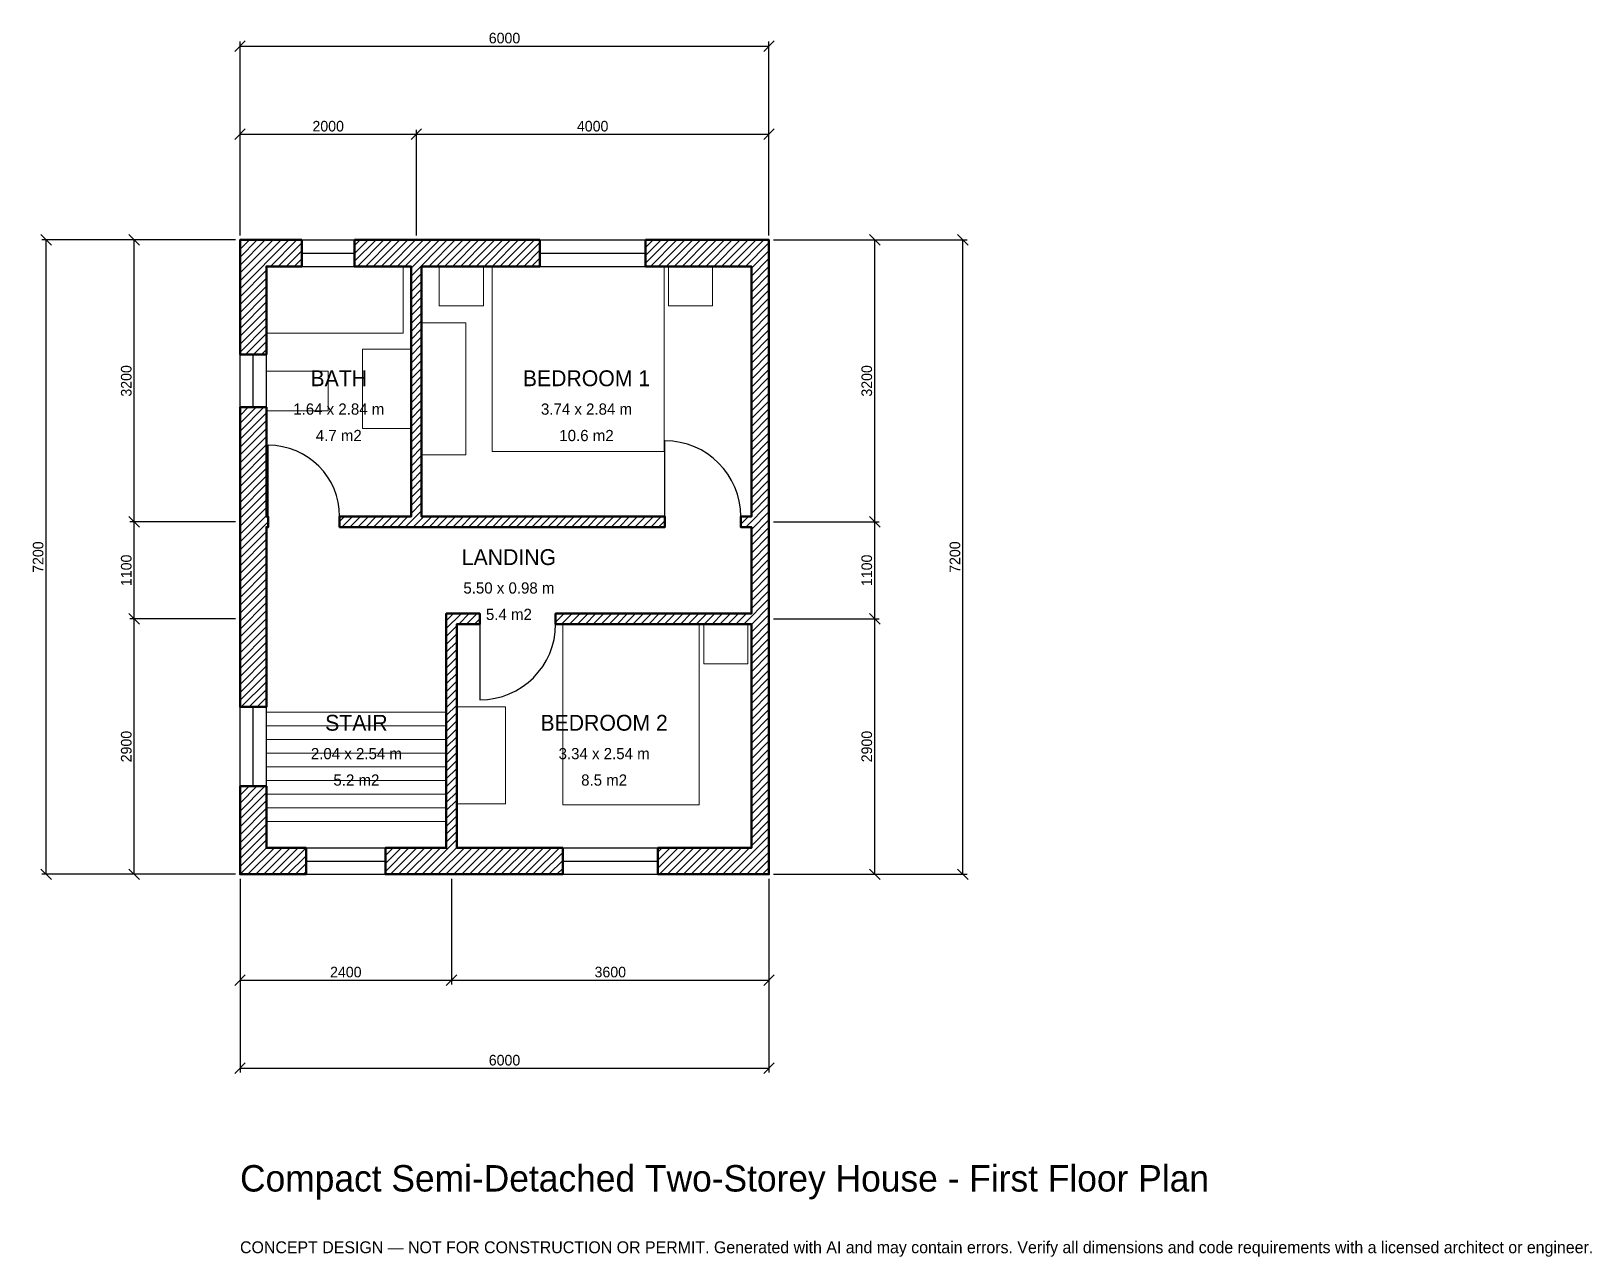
# Model space of a CAD drawing. Header units: millimetres. Extents: x -2369 to 15333, y -4341 to 9569.
import ezdxf
from ezdxf.enums import TextEntityAlignment as Align

# ---------------------------------------------------------------- set-up
doc = ezdxf.new("R2010")
doc.units = ezdxf.units.MM
for name, color, linetype, lineweight in [('A-ANNO-DIMS', 1, 'Continuous', 13), ('A-ANNO-TEXT', 7, 'Continuous', 18), ('A-AREA-IDEN', 7, 'Continuous', 18), ('A-DOOR', 2, 'Continuous', 25), ('A-FLOR-FIXT', 9, 'Continuous', 13), ('A-FLOR-STRS', 3, 'Continuous', 18), ('A-FURN', 9, 'Continuous', 13), ('A-GLAZ', 4, 'Continuous', 25), ('A-WALL', 7, 'Continuous', 50), ('A-WALL-PATT', 8, 'Continuous', 13)]:
    doc.layers.add(name, color=color, linetype=linetype, lineweight=lineweight)
doc.dimstyles.new('PLAN', dxfattribs={"dimtxt": 120, "dimasz": 80, "dimexe": 50, "dimexo": 50, "dimgap": 30, "dimtad": 1, "dimdec": 0, "dimtsz": 60, "dimcen": 2.5, "dimclrd": 1, "dimclre": 1, "dimazin": 3, "dimtfac": 1, "dimtmove": 0, "dimatfit": 3})

msp = doc.modelspace()

# ---------------------------------------------------------------- hatches: boundary and pattern name
at = {"layer": 'A-WALL-PATT'}
h = msp.add_hatch(dxfattribs=at)
h.set_pattern_fill('ANSI31', color=8, scale=20)
h.paths.add_polyline_path([(2340, -0.001), (2340, 0), (2250, 0), (1650, 0), (1650, 300), (2250, 300), (2340, 300), (2340, 2840), (2340, 2960), (2460, 2960), (2720, 2960), (2720, 2840), (2460, 2840), (2460, 300), (2550, 300), (3660, 300), (3660, 0), (2550, 0), (2460, 0), (2460, -0.001), (2340, -0.001)])
h.paths.add_polyline_path([(300, 0), (300, -0.001), (0, -0.001), (0, 0), (-0.001, 0), (-0.001, 300), (0, 300), (0, 1000), (300, 1000), (300, 300), (750, 300), (750, 0), (300, 0)])
h.paths.add_polyline_path([(0, 2750), (0, 3050), (0, 3850), (0, 3940), (-0.001, 3940), (-0.001, 4060), (0, 4060), (0, 4150), (0, 5300), (300, 5300), (300, 4150), (300, 4060), (320, 4060), (320, 3940), (300, 3940), (300, 3850), (300, 3050), (300, 2750), (300, 1900), (0, 1900), (0, 2750)])
h.paths.add_polyline_path([(0, 6900), (-0.001, 6900), (-0.001, 7200), (0, 7200), (0, 7200.001), (300, 7200.001), (300, 7200), (700, 7200), (700, 6900), (300, 6900), (300, 5900), (0, 5900), (0, 6900)])
h.paths.add_polyline_path([(1850, 7200), (1940, 7200), (1940, 7200.001), (2060, 7200.001), (2060, 7200), (2150, 7200), (3400, 7200), (3400, 6900), (2150, 6900), (2060, 6900), (2060, 4060), (4820, 4060), (4820, 3940), (2060, 3940), (1940, 3940), (1130, 3940), (1130, 4060), (1940, 4060), (1940, 6900), (1850, 6900), (1300, 6900), (1300, 7200), (1850, 7200)])
h.paths.add_polyline_path([(5800, 7200), (5800, 7200.001), (6000, 7200.001), (6000, 7200), (6000.001, 7200), (6000.001, 6900), (6000, 6900), (6000, 4100), (6000, 4060), (6000.001, 4060), (6000.001, 3940), (6000, 3940), (6000, 3900), (6000, 3000), (6000, 2960), (6000.001, 2960), (6000.001, 2840), (6000, 2840), (6000, 2800), (6000, 300), (6000.001, 300), (6000.001, 0), (6000, 0), (6000, -0.001), (5800, -0.001), (5800, 0), (4740, 0), (4740, 300), (5800, 300), (5800, 2800), (5800, 2840), (3580, 2840), (3580, 2960), (5800, 2960), (5800, 3000), (5800, 3900), (5800, 3940), (5680, 3940), (5680, 4060), (5800, 4060), (5800, 4100), (5800, 6900), (4600, 6900), (4600, 7200), (5800, 7200)])

# ---------------------------------------------------------------- linework, layer by layer
at = {"layer": 'A-DOOR'}
for p, q in [((320, 4060), (320, 4870)), ((4820, 4060), (4820, 4920)), ((2720, 2840), (2720, 1980))]:
    msp.add_line(p, q, dxfattribs=at)
for centre, radius, start, end in [((320, 4060), 810, 0, 90), ((4820, 4060), 860, 0, 90), ((2720, 2840), 860, 270, 360)]:
    msp.add_arc(centre, radius, start, end, dxfattribs=at)
at = {"layer": 'A-FLOR-FIXT'}
for points in [[(300, 6140), (1850, 6140), (1850, 6900), (300, 6900)], [(1390, 5060), (1940, 5060), (1940, 5960), (1390, 5960)], [(300, 5260), (1000, 5260), (1000, 5710), (300, 5710)]]:
    msp.add_lwpolyline(points, close=True, dxfattribs=at)
at = {"layer": 'A-FLOR-STRS'}
for p, q in [((300, 1840), (2340, 1840)), ((300, 1685), (2340, 1685)), ((300, 1530), (2340, 1530)), ((300, 1375), (2340, 1375)), ((300, 1220), (2340, 1220)), ((300, 1065), (2340, 1065)), ((300, 910), (2340, 910)), ((300, 755), (2340, 755)), ((300, 600), (2340, 600))]:
    msp.add_line(p, q, dxfattribs=at)
at = {"layer": 'A-FURN'}
for points in [[(2260, 6450), (2760, 6450), (2760, 6900), (2260, 6900)], [(2860, 4800), (4810, 4800), (4810, 6900), (2860, 6900)], [(4860, 6450), (5360, 6450), (5360, 6900), (4860, 6900)], [(2060, 4760), (2560, 4760), (2560, 6260), (2060, 6260)], [(3660, 790), (5210, 790), (5210, 2840), (3660, 2840)], [(5260, 2390), (5760, 2390), (5760, 2840), (5260, 2840)], [(2460, 800), (3010, 800), (3010, 1900), (2460, 1900)]]:
    msp.add_lwpolyline(points, close=True, dxfattribs=at)
at = {"layer": 'A-GLAZ'}
for p, q in [((700, 7200), (1300, 7200)), ((3400, 7200), (4600, 7200)), ((700, 7050), (1300, 7050)), ((3400, 7050), (4600, 7050)), ((700, 6900), (1300, 6900)), ((3400, 6900), (4600, 6900)), ((0, 5300), (0, 5900)), ((150, 5300), (150, 5900)), ((300, 5300), (300, 5900)), ((0, 1000), (0, 1900)), ((150, 1000), (150, 1900)), ((300, 1000), (300, 1900)), ((750, 300), (1650, 300)), ((3660, 300), (4740, 300)), ((750, 150), (1650, 150)), ((750, 0), (1650, 0)), ((3660, 150), (4740, 150)), ((3660, 0), (4740, 0))]:
    msp.add_line(p, q, dxfattribs=at)
at = {"layer": 'A-WALL'}
for points in [[(0, 6900), (-0.001, 6900), (-0.001, 7200), (0, 7200), (0, 7200.001), (300, 7200.001), (300, 7200), (700, 7200), (700, 6900), (300, 6900), (300, 5900), (0, 5900), (0, 6900)], [(1850, 7200), (1940, 7200), (1940, 7200.001), (2060, 7200.001), (2060, 7200), (2150, 7200), (3400, 7200), (3400, 6900), (2150, 6900), (2060, 6900), (2060, 4060), (4820, 4060), (4820, 3940), (2060, 3940), (1940, 3940), (1130, 3940), (1130, 4060), (1940, 4060), (1940, 6900), (1850, 6900), (1300, 6900), (1300, 7200), (1850, 7200)], [(5800, 7200), (5800, 7200.001), (6000, 7200.001), (6000, 7200), (6000.001, 7200), (6000.001, 6900), (6000, 6900), (6000, 4100), (6000, 4060), (6000.001, 4060), (6000.001, 3940), (6000, 3940), (6000, 3900), (6000, 3000), (6000, 2960), (6000.001, 2960), (6000.001, 2840), (6000, 2840), (6000, 2800), (6000, 300), (6000.001, 300), (6000.001, 0), (6000, 0), (6000, -0.001), (5800, -0.001), (5800, 0), (4740, 0), (4740, 300), (5800, 300), (5800, 2800), (5800, 2840), (3580, 2840), (3580, 2960), (5800, 2960), (5800, 3000), (5800, 3900), (5800, 3940), (5680, 3940), (5680, 4060), (5800, 4060), (5800, 4100), (5800, 6900), (4600, 6900), (4600, 7200), (5800, 7200)], [(0, 2750), (0, 3050), (0, 3850), (0, 3940), (-0.001, 3940), (-0.001, 4060), (0, 4060), (0, 4150), (0, 5300), (300, 5300), (300, 4150), (300, 4060), (320, 4060), (320, 3940), (300, 3940), (300, 3850), (300, 3050), (300, 2750), (300, 1900), (0, 1900), (0, 2750)], [(2340, -0.001), (2340, 0), (2250, 0), (1650, 0), (1650, 300), (2250, 300), (2340, 300), (2340, 2840), (2340, 2960), (2460, 2960), (2720, 2960), (2720, 2840), (2460, 2840), (2460, 300), (2550, 300), (3660, 300), (3660, 0), (2550, 0), (2460, 0), (2460, -0.001), (2340, -0.001)], [(300, 0), (300, -0.001), (0, -0.001), (0, 0), (-0.001, 0), (-0.001, 300), (0, 300), (0, 1000), (300, 1000), (300, 300), (750, 300), (750, 0), (300, 0)]]:
    msp.add_lwpolyline(points, close=True, dxfattribs=at)

# ---------------------------------------------------------------- texts
at = {"layer": 'A-ANNO-TEXT'}
for s, height, p in [('Compact Semi-Detached Two-Storey House - First Floor Plan', 300, (0, -3600)), ('CONCEPT DESIGN — NOT FOR CONSTRUCTION OR PERMIT. Generated with AI and may contain errors. Verify all dimensions and code requirements with a licensed architect or engineer.', 135, (0, -4300))]:
    msp.add_text(s, height=height, dxfattribs=at).set_placement(p)
at = {"layer": 'A-AREA-IDEN'}
for s, height, p in [('BATH', 180, (1120, 5630)), ('BEDROOM 1', 180, (3930, 5630)), ('1.64 x 2.84 m', 127.5, (1120, 5280)), ('3.74 x 2.84 m', 127.5, (3930, 5280)), ('4.7 m2', 127.5, (1120, 4980)), ('10.6 m2', 127.5, (3930, 4980)), ('LANDING', 180, (3050, 3600)), ('5.50 x 0.98 m', 127.5, (3050, 3250)), ('5.4 m2', 127.5, (3050, 2950)), ('STAIR', 180, (1320, 1720)), ('BEDROOM 2', 180, (4130, 1720)), ('2.04 x 2.54 m', 127.5, (1320, 1370)), ('3.34 x 2.54 m', 127.5, (4130, 1370)), ('5.2 m2', 127.5, (1320, 1070)), ('8.5 m2', 127.5, (4130, 1070))]:
    msp.add_text(s, height=height, dxfattribs=at).set_placement(p, align=Align.MIDDLE_CENTER)

# ---------------------------------------------------------------- dimensions: what is measured, and where the dimension line sits
at = {"layer": 'A-ANNO-DIMS'}
for base, p1, p2, text in [((0, 9400), (0, 7200), (6000, 7200), '6000'), ((0, 8400), (0, 7200), (2000, 7200), '2000'), ((2000, 8400), (2000, 7200), (6000, 7200), '4000'), ((0, -1200), (0, 0), (2400, 0), '2400'), ((0, -2200), (0, 0), (6000, 0), '6000'), ((2400, -1200), (2400, 0), (6000, 0), '3600')]:
    msp.add_linear_dim(base=base, p1=p1, p2=p2, text=text, dimstyle='PLAN', dxfattribs=at).render()
for base, p1, p2, text in [((-2200, 0), (0, 0), (0, 7200), '7200'), ((-1200, 4000), (0, 4000), (0, 7200), '3200'), ((7200, 4000), (6000, 4000), (6000, 7200), '3200'), ((8200, 0), (6000, 0), (6000, 7200), '7200'), ((-1200, 2900), (0, 2900), (0, 4000), '1100'), ((7200, 2900), (6000, 2900), (6000, 4000), '1100'), ((-1200, 0), (0, 0), (0, 2900), '2900'), ((7200, 0), (6000, 0), (6000, 2900), '2900')]:
    msp.add_linear_dim(base=base, p1=p1, p2=p2, angle=90, text=text, dimstyle='PLAN', dxfattribs=at).render()

doc.saveas('drawing.dxf')
